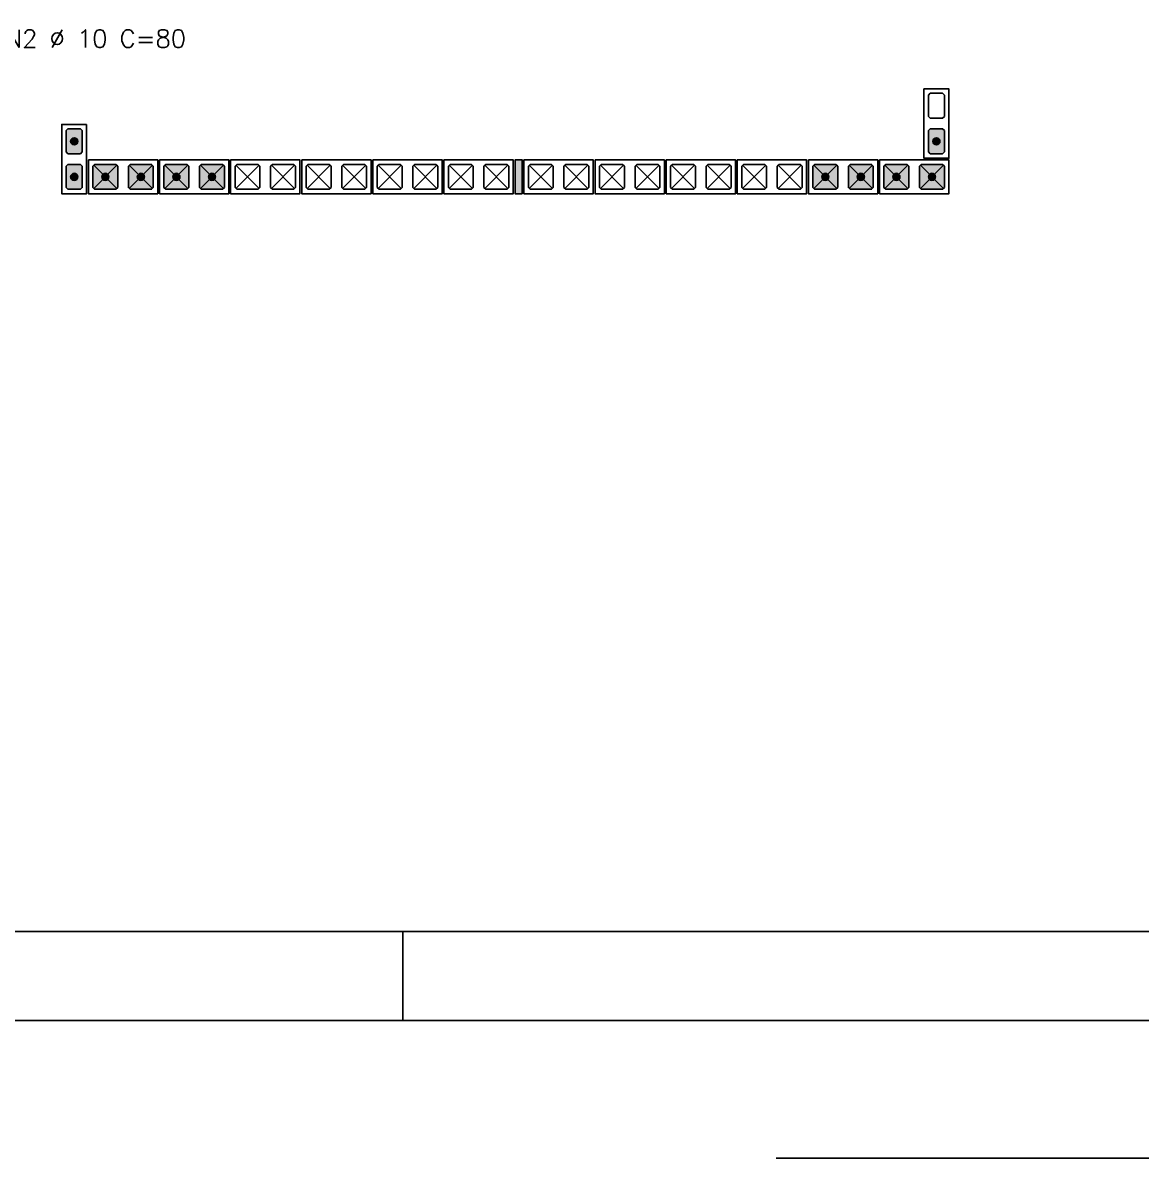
# Model space of a CAD drawing. Extents: x -2 to 121, y -2 to 61.
# Drawn here: x 64.57 to 77.16, y -1.55 to 11.22 of the extents above; entities that cross this region are included whole.
import ezdxf

# ---------------------------------------------------------------- set-up
doc = ezdxf.new("R2010")
doc.units = 0
doc.header["$MEASUREMENT"] = 0
doc.linetypes.add('ESTILO_TQS_0001', pattern=[0.45, 0.3, -0.15])
doc.linetypes.add('HIDDEN', pattern=[0.375, 0.25, -0.125])
doc.layers.get('Defpoints').update_dxf_attribs({"linetype": 'CONTINUOUS'})
for name, color, linetype in [('ARQ_FOLHA', 7, 'CONTINUOUS'), ('PENA_01', 1, 'CONTINUOUS'), ('PENA_02', 2, 'CONTINUOUS'), ('PENA_03', 3, 'CONTINUOUS'), ('PENA_11', 252, 'CONTINUOUS'), ('PENA_25', 210, 'CONTINUOUS')]:
    doc.layers.add(name, color=color, linetype=linetype)
doc.styles.get("Standard").update_dxf_attribs({"font": 'ROMANS.SHX'})

msp = doc.modelspace()

# ---------------------------------------------------------------- linework, layer by layer
at = {"layer": 'ARQ_FOLHA', "color": 1}
msp.add_line((68.85, -0.002497), (68.85, 0.997503), dxfattribs=at)
for points in [[(0, -0.002497), (118.9, -0.002497), (118.9, 59.397503), (0, 59.397503)], [(2.5, 0.997503), (117.9, 0.997503), (117.9, 58.397503), (2.5, 58.397503)]]:
    msp.add_lwpolyline(points, close=True, dxfattribs=at)
at = {"layer": 'Defpoints', "color": 8, "linetype": 'HIDDEN', "ltscale": 100}
msp.add_lwpolyline([(-1.95, 60.947503), (-1.95, -1.552497), (120.85, -1.552497), (120.85, 60.947503)], close=True, dxfattribs=at)
at = {"layer": 'PENA_01', "linetype": 'Continuous'}
for p, q in [((65.371769, 9.355177), (65.631769, 9.615177)), ((65.631769, 9.355177), (65.371769, 9.615177)), ((66.031769, 9.355177), (65.771769, 9.615177)), ((65.771769, 9.355177), (66.031769, 9.615177)), ((66.171769, 9.355177), (66.431769, 9.615177)), ((66.431769, 9.355177), (66.171769, 9.615177)), ((66.831769, 9.355177), (66.571769, 9.615177)), ((66.571769, 9.355177), (66.831769, 9.615177)), ((66.971769, 9.355177), (67.231769, 9.615177)), ((67.231769, 9.355177), (66.971769, 9.615177)), ((67.631769, 9.355177), (67.371769, 9.615177)), ((67.371769, 9.355177), (67.631769, 9.615177)), ((67.771769, 9.355177), (68.031769, 9.615177)), ((68.031769, 9.355177), (67.771769, 9.615177)), ((68.431769, 9.355177), (68.171769, 9.615177)), ((68.171769, 9.355177), (68.431769, 9.615177)), ((68.571769, 9.355177), (68.831769, 9.615177)), ((68.831769, 9.355177), (68.571769, 9.615177)), ((69.231769, 9.355177), (68.971769, 9.615177)), ((68.971769, 9.355177), (69.231769, 9.615177)), ((69.371769, 9.355177), (69.631769, 9.615177)), ((69.631769, 9.355177), (69.371769, 9.615177)), ((70.031769, 9.355177), (69.771769, 9.615177)), ((69.771769, 9.355177), (70.031769, 9.615177)), ((70.271769, 9.355177), (70.531769, 9.615177)), ((70.531769, 9.355177), (70.271769, 9.615177)), ((70.931769, 9.355177), (70.671769, 9.615177)), ((70.671769, 9.355177), (70.931769, 9.615177)), ((71.071769, 9.355177), (71.331769, 9.615177)), ((71.331769, 9.355177), (71.071769, 9.615177)), ((71.731769, 9.355177), (71.471769, 9.615177)), ((71.471769, 9.355177), (71.731769, 9.615177)), ((71.871769, 9.355177), (72.131769, 9.615177)), ((72.131769, 9.355177), (71.871769, 9.615177)), ((72.531769, 9.355177), (72.271769, 9.615177)), ((72.271769, 9.355177), (72.531769, 9.615177)), ((72.671769, 9.355177), (72.931769, 9.615177)), ((72.931769, 9.355177), (72.671769, 9.615177)), ((73.331769, 9.355177), (73.071769, 9.615177)), ((73.071769, 9.355177), (73.331769, 9.615177)), ((73.471769, 9.355177), (73.731769, 9.615177)), ((73.731769, 9.355177), (73.471769, 9.615177)), ((74.131769, 9.355177), (73.871769, 9.615177)), ((73.871769, 9.355177), (74.131769, 9.615177)), ((74.271769, 9.355177), (74.531769, 9.615177)), ((74.531769, 9.355177), (74.271769, 9.615177)), ((74.931769, 9.355177), (74.671769, 9.615177)), ((74.671769, 9.355177), (74.931769, 9.615177))]:
    msp.add_line(p, q, dxfattribs=at)
for points in [[(74.781769, 10.425177), (74.761769, 10.405177), (74.761769, 10.165177), (74.781769, 10.145177), (74.921769, 10.145177), (74.941769, 10.165177), (74.941769, 10.405177), (74.921769, 10.425177), (74.781769, 10.425177)], [(65.221769, 10.025177), (65.241769, 10.005177), (65.241769, 9.765177), (65.221769, 9.745177), (65.081769, 9.745177), (65.061769, 9.765177), (65.061769, 10.005177), (65.081769, 10.025177), (65.221769, 10.025177)], [(74.781769, 10.025177), (74.761769, 10.005177), (74.761769, 9.765177), (74.781769, 9.745177), (74.921769, 9.745177), (74.941769, 9.765177), (74.941769, 10.005177), (74.921769, 10.025177), (74.781769, 10.025177)], [(65.221769, 9.625177), (65.241769, 9.605177), (65.241769, 9.365177), (65.221769, 9.345177), (65.081769, 9.345177), (65.061769, 9.365177), (65.061769, 9.605177), (65.081769, 9.625177), (65.221769, 9.625177)]]:
    msp.add_lwpolyline(points, dxfattribs=at)
at = {"layer": 'PENA_02', "linetype": 'Continuous'}
for points in [[(74.711769, 10.475177), (74.711769, 9.695177), (74.991769, 9.695177), (74.991769, 10.475177), (74.711769, 10.475177)], [(65.291769, 10.075177), (65.291769, 9.295177), (65.011769, 9.295177), (65.011769, 10.075177), (65.291769, 10.075177)], [(65.311769, 9.675177), (66.091769, 9.675177), (66.091769, 9.295177), (65.311769, 9.295177), (65.311769, 9.675177)], [(66.111769, 9.675177), (66.891769, 9.675177), (66.891769, 9.295177), (66.111769, 9.295177), (66.111769, 9.675177)], [(66.911769, 9.675177), (67.691769, 9.675177), (67.691769, 9.295177), (66.911769, 9.295177), (66.911769, 9.675177)], [(67.711769, 9.675177), (68.491769, 9.675177), (68.491769, 9.295177), (67.711769, 9.295177), (67.711769, 9.675177)], [(68.511769, 9.675177), (69.291769, 9.675177), (69.291769, 9.295177), (68.511769, 9.295177), (68.511769, 9.675177)], [(69.311769, 9.675177), (70.091769, 9.675177), (70.091769, 9.295177), (69.311769, 9.295177), (69.311769, 9.675177)], [(70.191769, 9.295177), (70.111769, 9.295177), (70.111769, 9.675177), (70.191769, 9.675177), (70.191769, 9.295177)], [(70.211769, 9.675177), (70.991769, 9.675177), (70.991769, 9.295177), (70.211769, 9.295177), (70.211769, 9.675177)], [(71.011769, 9.675177), (71.791769, 9.675177), (71.791769, 9.295177), (71.011769, 9.295177), (71.011769, 9.675177)], [(71.811769, 9.675177), (72.591769, 9.675177), (72.591769, 9.295177), (71.811769, 9.295177), (71.811769, 9.675177)], [(72.611769, 9.675177), (73.391769, 9.675177), (73.391769, 9.295177), (72.611769, 9.295177), (72.611769, 9.675177)], [(73.411769, 9.675177), (74.191769, 9.675177), (74.191769, 9.295177), (73.411769, 9.295177), (73.411769, 9.675177)], [(74.211769, 9.675177), (74.991769, 9.675177), (74.991769, 9.295177), (74.211769, 9.295177), (74.211769, 9.675177)]]:
    msp.add_lwpolyline(points, dxfattribs=at)
at = {"layer": 'PENA_02', "linetype": 'ESTILO_TQS_0001'}
for points in [[(65.361769, 9.605177), (65.381769, 9.625177), (65.621769, 9.625177), (65.641769, 9.605177), (65.641769, 9.365177), (65.621769, 9.345177), (65.381769, 9.345177), (65.361769, 9.365177), (65.361769, 9.605177)], [(65.761769, 9.605177), (65.781769, 9.625177), (66.021769, 9.625177), (66.041769, 9.605177), (66.041769, 9.365177), (66.021769, 9.345177), (65.781769, 9.345177), (65.761769, 9.365177), (65.761769, 9.605177)], [(66.161769, 9.605177), (66.181769, 9.625177), (66.421769, 9.625177), (66.441769, 9.605177), (66.441769, 9.365177), (66.421769, 9.345177), (66.181769, 9.345177), (66.161769, 9.365177), (66.161769, 9.605177)], [(66.561769, 9.605177), (66.581769, 9.625177), (66.821769, 9.625177), (66.841769, 9.605177), (66.841769, 9.365177), (66.821769, 9.345177), (66.581769, 9.345177), (66.561769, 9.365177), (66.561769, 9.605177)], [(66.961769, 9.605177), (66.981769, 9.625177), (67.221769, 9.625177), (67.241769, 9.605177), (67.241769, 9.365177), (67.221769, 9.345177), (66.981769, 9.345177), (66.961769, 9.365177), (66.961769, 9.605177)], [(67.361769, 9.605177), (67.381769, 9.625177), (67.621769, 9.625177), (67.641769, 9.605177), (67.641769, 9.365177), (67.621769, 9.345177), (67.381769, 9.345177), (67.361769, 9.365177), (67.361769, 9.605177)], [(67.761769, 9.605177), (67.781769, 9.625177), (68.021769, 9.625177), (68.041769, 9.605177), (68.041769, 9.365177), (68.021769, 9.345177), (67.781769, 9.345177), (67.761769, 9.365177), (67.761769, 9.605177)], [(68.161769, 9.605177), (68.181769, 9.625177), (68.421769, 9.625177), (68.441769, 9.605177), (68.441769, 9.365177), (68.421769, 9.345177), (68.181769, 9.345177), (68.161769, 9.365177), (68.161769, 9.605177)], [(68.561769, 9.605177), (68.581769, 9.625177), (68.821769, 9.625177), (68.841769, 9.605177), (68.841769, 9.365177), (68.821769, 9.345177), (68.581769, 9.345177), (68.561769, 9.365177), (68.561769, 9.605177)], [(68.961769, 9.605177), (68.981769, 9.625177), (69.221769, 9.625177), (69.241769, 9.605177), (69.241769, 9.365177), (69.221769, 9.345177), (68.981769, 9.345177), (68.961769, 9.365177), (68.961769, 9.605177)], [(69.361769, 9.605177), (69.381769, 9.625177), (69.621769, 9.625177), (69.641769, 9.605177), (69.641769, 9.365177), (69.621769, 9.345177), (69.381769, 9.345177), (69.361769, 9.365177), (69.361769, 9.605177)], [(69.761769, 9.605177), (69.781769, 9.625177), (70.021769, 9.625177), (70.041769, 9.605177), (70.041769, 9.365177), (70.021769, 9.345177), (69.781769, 9.345177), (69.761769, 9.365177), (69.761769, 9.605177)], [(70.261769, 9.605177), (70.281769, 9.625177), (70.521769, 9.625177), (70.541769, 9.605177), (70.541769, 9.365177), (70.521769, 9.345177), (70.281769, 9.345177), (70.261769, 9.365177), (70.261769, 9.605177)], [(70.661769, 9.605177), (70.681769, 9.625177), (70.921769, 9.625177), (70.941769, 9.605177), (70.941769, 9.365177), (70.921769, 9.345177), (70.681769, 9.345177), (70.661769, 9.365177), (70.661769, 9.605177)], [(71.061769, 9.605177), (71.081769, 9.625177), (71.321769, 9.625177), (71.341769, 9.605177), (71.341769, 9.365177), (71.321769, 9.345177), (71.081769, 9.345177), (71.061769, 9.365177), (71.061769, 9.605177)], [(71.461769, 9.605177), (71.481769, 9.625177), (71.721769, 9.625177), (71.741769, 9.605177), (71.741769, 9.365177), (71.721769, 9.345177), (71.481769, 9.345177), (71.461769, 9.365177), (71.461769, 9.605177)], [(71.861769, 9.605177), (71.881769, 9.625177), (72.121769, 9.625177), (72.141769, 9.605177), (72.141769, 9.365177), (72.121769, 9.345177), (71.881769, 9.345177), (71.861769, 9.365177), (71.861769, 9.605177)], [(72.261769, 9.605177), (72.281769, 9.625177), (72.521769, 9.625177), (72.541769, 9.605177), (72.541769, 9.365177), (72.521769, 9.345177), (72.281769, 9.345177), (72.261769, 9.365177), (72.261769, 9.605177)], [(72.661769, 9.605177), (72.681769, 9.625177), (72.921769, 9.625177), (72.941769, 9.605177), (72.941769, 9.365177), (72.921769, 9.345177), (72.681769, 9.345177), (72.661769, 9.365177), (72.661769, 9.605177)], [(73.061769, 9.605177), (73.081769, 9.625177), (73.321769, 9.625177), (73.341769, 9.605177), (73.341769, 9.365177), (73.321769, 9.345177), (73.081769, 9.345177), (73.061769, 9.365177), (73.061769, 9.605177)], [(73.461769, 9.605177), (73.481769, 9.625177), (73.721769, 9.625177), (73.741769, 9.605177), (73.741769, 9.365177), (73.721769, 9.345177), (73.481769, 9.345177), (73.461769, 9.365177), (73.461769, 9.605177)], [(73.861769, 9.605177), (73.881769, 9.625177), (74.121769, 9.625177), (74.141769, 9.605177), (74.141769, 9.365177), (74.121769, 9.345177), (73.881769, 9.345177), (73.861769, 9.365177), (73.861769, 9.605177)], [(74.261769, 9.605177), (74.281769, 9.625177), (74.521769, 9.625177), (74.541769, 9.605177), (74.541769, 9.365177), (74.521769, 9.345177), (74.281769, 9.345177), (74.261769, 9.365177), (74.261769, 9.605177)], [(74.661769, 9.605177), (74.681769, 9.625177), (74.921769, 9.625177), (74.941769, 9.605177), (74.941769, 9.365177), (74.921769, 9.345177), (74.681769, 9.345177), (74.661769, 9.365177), (74.661769, 9.605177)]]:
    msp.add_lwpolyline(points, dxfattribs=at)
at = {"layer": 'PENA_03', "linetype": 'Continuous'}
for points in [[(65.081769, 9.745177), (65.061769, 9.765177), (65.061769, 10.005177), (65.081769, 10.025177), (65.221769, 10.025177), (65.241769, 10.005177), (65.241769, 9.765177), (65.221769, 9.745177), (65.081769, 9.745177)], [(74.781769, 9.745177), (74.761769, 9.765177), (74.761769, 10.005177), (74.781769, 10.025177), (74.921769, 10.025177), (74.941769, 10.005177), (74.941769, 9.765177), (74.921769, 9.745177), (74.781769, 9.745177)], [(65.081769, 9.345177), (65.061769, 9.365177), (65.061769, 9.605177), (65.081769, 9.625177), (65.221769, 9.625177), (65.241769, 9.605177), (65.241769, 9.365177), (65.221769, 9.345177), (65.081769, 9.345177)], [(65.641769, 9.365177), (65.621769, 9.345177), (65.381769, 9.345177), (65.361769, 9.365177), (65.361769, 9.605177), (65.381769, 9.625177), (65.621769, 9.625177), (65.641769, 9.605177), (65.641769, 9.365177)], [(66.041769, 9.365177), (66.021769, 9.345177), (65.781769, 9.345177), (65.761769, 9.365177), (65.761769, 9.605177), (65.781769, 9.625177), (66.021769, 9.625177), (66.041769, 9.605177), (66.041769, 9.365177)], [(66.441769, 9.365177), (66.421769, 9.345177), (66.181769, 9.345177), (66.161769, 9.365177), (66.161769, 9.605177), (66.181769, 9.625177), (66.421769, 9.625177), (66.441769, 9.605177), (66.441769, 9.365177)], [(66.841769, 9.365177), (66.821769, 9.345177), (66.581769, 9.345177), (66.561769, 9.365177), (66.561769, 9.605177), (66.581769, 9.625177), (66.821769, 9.625177), (66.841769, 9.605177), (66.841769, 9.365177)], [(73.741769, 9.365177), (73.721769, 9.345177), (73.481769, 9.345177), (73.461769, 9.365177), (73.461769, 9.605177), (73.481769, 9.625177), (73.721769, 9.625177), (73.741769, 9.605177), (73.741769, 9.365177)], [(74.141769, 9.365177), (74.121769, 9.345177), (73.881769, 9.345177), (73.861769, 9.365177), (73.861769, 9.605177), (73.881769, 9.625177), (74.121769, 9.625177), (74.141769, 9.605177), (74.141769, 9.365177)], [(74.541769, 9.365177), (74.521769, 9.345177), (74.281769, 9.345177), (74.261769, 9.365177), (74.261769, 9.605177), (74.281769, 9.625177), (74.521769, 9.625177), (74.541769, 9.605177), (74.541769, 9.365177)], [(74.941769, 9.365177), (74.921769, 9.345177), (74.681769, 9.345177), (74.661769, 9.365177), (74.661769, 9.605177), (74.681769, 9.625177), (74.921769, 9.625177), (74.941769, 9.605177), (74.941769, 9.365177)]]:
    msp.add_lwpolyline(points, dxfattribs=at)
for centre in [(65.151769, 9.885177), (74.851769, 9.885177), (65.151769, 9.485177), (65.501769, 9.485177), (65.901769, 9.485177), (66.301769, 9.485177), (66.701769, 9.485177), (73.601769, 9.485177), (74.001769, 9.485177), (74.401769, 9.485177), (74.801769, 9.485177)]:
    msp.add_circle(centre, 0.04, dxfattribs=at)
for points in [[(65.191769, 9.885177), (65.131769, 9.919818), (65.114181, 9.898858)], [(65.191769, 9.885177), (65.114181, 9.898858), (65.114181, 9.871497)], [(65.191769, 9.885177), (65.114181, 9.871497), (65.131769, 9.850536)], [(65.191769, 9.885177), (65.158715, 9.92457), (65.131769, 9.919818)], [(65.191769, 9.885177), (65.131769, 9.850536), (65.158715, 9.845785)], [(65.191769, 9.885177), (65.182411, 9.910889), (65.158715, 9.92457)], [(65.191769, 9.885177), (65.158715, 9.845785), (65.182411, 9.859466)], [(65.191769, 9.885177), (65.182411, 9.859466), (65.191769, 9.885177)], [(74.891769, 9.885177), (74.831769, 9.919818), (74.814181, 9.898858)], [(74.891769, 9.885177), (74.814181, 9.898858), (74.814181, 9.871497)], [(74.891769, 9.885177), (74.814181, 9.871497), (74.831769, 9.850536)], [(74.891769, 9.885177), (74.858715, 9.92457), (74.831769, 9.919818)], [(74.891769, 9.885177), (74.831769, 9.850536), (74.858715, 9.845785)], [(74.891769, 9.885177), (74.882411, 9.910889), (74.858715, 9.92457)], [(74.891769, 9.885177), (74.858715, 9.845785), (74.882411, 9.859466)], [(74.891769, 9.885177), (74.882411, 9.859466), (74.891769, 9.885177)], [(65.191769, 9.485177), (65.131769, 9.519818), (65.114181, 9.498858)], [(65.191769, 9.485177), (65.114181, 9.498858), (65.114181, 9.471497)], [(65.191769, 9.485177), (65.114181, 9.471497), (65.131769, 9.450536)], [(65.191769, 9.485177), (65.158715, 9.52457), (65.131769, 9.519818)], [(65.191769, 9.485177), (65.131769, 9.450536), (65.158715, 9.445785)], [(65.191769, 9.485177), (65.182411, 9.510889), (65.158715, 9.52457)], [(65.191769, 9.485177), (65.158715, 9.445785), (65.182411, 9.459466)], [(65.191769, 9.485177), (65.182411, 9.459466), (65.191769, 9.485177)], [(65.541769, 9.485177), (65.481769, 9.519818), (65.464181, 9.498858)], [(65.541769, 9.485177), (65.464181, 9.498858), (65.464181, 9.471497)], [(65.541769, 9.485177), (65.464181, 9.471497), (65.481769, 9.450536)], [(65.541769, 9.485177), (65.508715, 9.52457), (65.481769, 9.519818)], [(65.541769, 9.485177), (65.481769, 9.450536), (65.508715, 9.445785)], [(65.541769, 9.485177), (65.532411, 9.510889), (65.508715, 9.52457)], [(65.541769, 9.485177), (65.508715, 9.445785), (65.532411, 9.459466)], [(65.541769, 9.485177), (65.532411, 9.459466), (65.541769, 9.485177)], [(65.941769, 9.485177), (65.881769, 9.519818), (65.864181, 9.498858)], [(65.941769, 9.485177), (65.864181, 9.498858), (65.864181, 9.471497)], [(65.941769, 9.485177), (65.864181, 9.471497), (65.881769, 9.450536)], [(65.941769, 9.485177), (65.908715, 9.52457), (65.881769, 9.519818)], [(65.941769, 9.485177), (65.881769, 9.450536), (65.908715, 9.445785)], [(65.941769, 9.485177), (65.932411, 9.510889), (65.908715, 9.52457)], [(65.941769, 9.485177), (65.908715, 9.445785), (65.932411, 9.459466)], [(65.941769, 9.485177), (65.932411, 9.459466), (65.941769, 9.485177)], [(66.341769, 9.485177), (66.281769, 9.519818), (66.264181, 9.498858)], [(66.341769, 9.485177), (66.264181, 9.498858), (66.264181, 9.471497)], [(66.341769, 9.485177), (66.264181, 9.471497), (66.281769, 9.450536)], [(66.341769, 9.485177), (66.308715, 9.52457), (66.281769, 9.519818)], [(66.341769, 9.485177), (66.281769, 9.450536), (66.308715, 9.445785)], [(66.341769, 9.485177), (66.332411, 9.510889), (66.308715, 9.52457)], [(66.341769, 9.485177), (66.308715, 9.445785), (66.332411, 9.459466)], [(66.341769, 9.485177), (66.332411, 9.459466), (66.341769, 9.485177)], [(66.741769, 9.485177), (66.681769, 9.519818), (66.664181, 9.498858)], [(66.741769, 9.485177), (66.664181, 9.498858), (66.664181, 9.471497)], [(66.741769, 9.485177), (66.664181, 9.471497), (66.681769, 9.450536)], [(66.741769, 9.485177), (66.708715, 9.52457), (66.681769, 9.519818)], [(66.741769, 9.485177), (66.681769, 9.450536), (66.708715, 9.445785)], [(66.741769, 9.485177), (66.732411, 9.510889), (66.708715, 9.52457)], [(66.741769, 9.485177), (66.708715, 9.445785), (66.732411, 9.459466)], [(66.741769, 9.485177), (66.732411, 9.459466), (66.741769, 9.485177)], [(73.641769, 9.485177), (73.581769, 9.519818), (73.564181, 9.498858)], [(73.641769, 9.485177), (73.564181, 9.498858), (73.564181, 9.471497)], [(73.641769, 9.485177), (73.564181, 9.471497), (73.581769, 9.450536)], [(73.641769, 9.485177), (73.608715, 9.52457), (73.581769, 9.519818)], [(73.641769, 9.485177), (73.581769, 9.450536), (73.608715, 9.445785)], [(73.641769, 9.485177), (73.632411, 9.510889), (73.608715, 9.52457)], [(73.641769, 9.485177), (73.608715, 9.445785), (73.632411, 9.459466)], [(73.641769, 9.485177), (73.632411, 9.459466), (73.641769, 9.485177)], [(74.041769, 9.485177), (73.981769, 9.519818), (73.964181, 9.498858)], [(74.041769, 9.485177), (73.964181, 9.498858), (73.964181, 9.471497)], [(74.041769, 9.485177), (73.964181, 9.471497), (73.981769, 9.450536)], [(74.041769, 9.485177), (74.008715, 9.52457), (73.981769, 9.519818)], [(74.041769, 9.485177), (73.981769, 9.450536), (74.008715, 9.445785)], [(74.041769, 9.485177), (74.032411, 9.510889), (74.008715, 9.52457)], [(74.041769, 9.485177), (74.008715, 9.445785), (74.032411, 9.459466)], [(74.041769, 9.485177), (74.032411, 9.459466), (74.041769, 9.485177)], [(74.441769, 9.485177), (74.381769, 9.519818), (74.364181, 9.498858)], [(74.441769, 9.485177), (74.364181, 9.498858), (74.364181, 9.471497)], [(74.441769, 9.485177), (74.364181, 9.471497), (74.381769, 9.450536)], [(74.441769, 9.485177), (74.408715, 9.52457), (74.381769, 9.519818)], [(74.441769, 9.485177), (74.381769, 9.450536), (74.408715, 9.445785)], [(74.441769, 9.485177), (74.432411, 9.510889), (74.408715, 9.52457)], [(74.441769, 9.485177), (74.408715, 9.445785), (74.432411, 9.459466)], [(74.441769, 9.485177), (74.432411, 9.459466), (74.441769, 9.485177)], [(74.841769, 9.485177), (74.781769, 9.519818), (74.764181, 9.498858)], [(74.841769, 9.485177), (74.764181, 9.498858), (74.764181, 9.471497)], [(74.841769, 9.485177), (74.764181, 9.471497), (74.781769, 9.450536)], [(74.841769, 9.485177), (74.808715, 9.52457), (74.781769, 9.519818)], [(74.841769, 9.485177), (74.781769, 9.450536), (74.808715, 9.445785)], [(74.841769, 9.485177), (74.832411, 9.510889), (74.808715, 9.52457)], [(74.841769, 9.485177), (74.808715, 9.445785), (74.832411, 9.459466)], [(74.841769, 9.485177), (74.832411, 9.459466), (74.841769, 9.485177)]]:
    msp.add_solid(points, dxfattribs=at)
at = {"layer": 'PENA_11', "linetype": 'Continuous'}
for points in [[(65.081769, 9.745177), (65.061769, 10.005177), (65.081769, 10.025177)], [(65.081769, 9.745177), (65.061769, 9.765177), (65.061769, 10.005177)], [(65.081769, 9.745177), (65.081769, 10.025177), (65.221769, 10.025177)], [(65.081769, 9.745177), (65.221769, 10.025177), (65.241769, 10.005177)], [(65.081769, 9.745177), (65.241769, 10.005177), (65.241769, 9.765177)], [(74.781769, 9.745177), (74.761769, 10.005177), (74.781769, 10.025177)], [(74.781769, 9.745177), (74.761769, 9.765177), (74.761769, 10.005177)], [(74.781769, 9.745177), (74.781769, 10.025177), (74.921769, 10.025177)], [(74.781769, 9.745177), (74.921769, 10.025177), (74.941769, 10.005177)], [(74.781769, 9.745177), (74.941769, 10.005177), (74.941769, 9.765177)], [(65.081769, 9.745177), (65.241769, 9.765177), (65.221769, 9.745177)], [(65.081769, 9.745177), (65.221769, 9.745177), (65.081769, 9.745177)], [(74.781769, 9.745177), (74.941769, 9.765177), (74.921769, 9.745177)], [(74.781769, 9.745177), (74.921769, 9.745177), (74.781769, 9.745177)], [(65.081769, 9.345177), (65.061769, 9.605177), (65.081769, 9.625177)], [(65.081769, 9.345177), (65.061769, 9.365177), (65.061769, 9.605177)], [(65.081769, 9.345177), (65.081769, 9.625177), (65.221769, 9.625177)], [(65.081769, 9.345177), (65.221769, 9.625177), (65.241769, 9.605177)], [(65.081769, 9.345177), (65.241769, 9.605177), (65.241769, 9.365177)], [(65.641769, 9.365177), (65.361769, 9.605177), (65.381769, 9.625177)], [(65.641769, 9.365177), (65.361769, 9.365177), (65.361769, 9.605177)], [(65.641769, 9.365177), (65.381769, 9.625177), (65.621769, 9.625177)], [(65.641769, 9.365177), (65.621769, 9.625177), (65.641769, 9.605177)], [(65.641769, 9.365177), (65.641769, 9.605177), (65.641769, 9.365177)], [(66.041769, 9.365177), (65.761769, 9.605177), (65.781769, 9.625177)], [(66.041769, 9.365177), (65.761769, 9.365177), (65.761769, 9.605177)], [(66.041769, 9.365177), (65.781769, 9.625177), (66.021769, 9.625177)], [(66.041769, 9.365177), (66.021769, 9.625177), (66.041769, 9.605177)], [(66.041769, 9.365177), (66.041769, 9.605177), (66.041769, 9.365177)], [(66.441769, 9.365177), (66.161769, 9.605177), (66.181769, 9.625177)], [(66.441769, 9.365177), (66.161769, 9.365177), (66.161769, 9.605177)], [(66.441769, 9.365177), (66.181769, 9.625177), (66.421769, 9.625177)], [(66.441769, 9.365177), (66.421769, 9.625177), (66.441769, 9.605177)], [(66.441769, 9.365177), (66.441769, 9.605177), (66.441769, 9.365177)], [(66.841769, 9.365177), (66.561769, 9.605177), (66.581769, 9.625177)], [(66.841769, 9.365177), (66.561769, 9.365177), (66.561769, 9.605177)], [(66.841769, 9.365177), (66.581769, 9.625177), (66.821769, 9.625177)], [(66.841769, 9.365177), (66.821769, 9.625177), (66.841769, 9.605177)], [(66.841769, 9.365177), (66.841769, 9.605177), (66.841769, 9.365177)], [(73.741769, 9.365177), (73.461769, 9.605177), (73.481769, 9.625177)], [(73.741769, 9.365177), (73.461769, 9.365177), (73.461769, 9.605177)], [(73.741769, 9.365177), (73.481769, 9.625177), (73.721769, 9.625177)], [(73.741769, 9.365177), (73.721769, 9.625177), (73.741769, 9.605177)], [(73.741769, 9.365177), (73.741769, 9.605177), (73.741769, 9.365177)], [(74.141769, 9.365177), (73.861769, 9.605177), (73.881769, 9.625177)], [(74.141769, 9.365177), (73.861769, 9.365177), (73.861769, 9.605177)], [(74.141769, 9.365177), (73.881769, 9.625177), (74.121769, 9.625177)], [(74.141769, 9.365177), (74.121769, 9.625177), (74.141769, 9.605177)], [(74.141769, 9.365177), (74.141769, 9.605177), (74.141769, 9.365177)], [(74.541769, 9.365177), (74.261769, 9.605177), (74.281769, 9.625177)], [(74.541769, 9.365177), (74.261769, 9.365177), (74.261769, 9.605177)], [(74.541769, 9.365177), (74.281769, 9.625177), (74.521769, 9.625177)], [(74.541769, 9.365177), (74.521769, 9.625177), (74.541769, 9.605177)], [(74.541769, 9.365177), (74.541769, 9.605177), (74.541769, 9.365177)], [(74.941769, 9.365177), (74.661769, 9.605177), (74.681769, 9.625177)], [(74.941769, 9.365177), (74.661769, 9.365177), (74.661769, 9.605177)], [(74.941769, 9.365177), (74.681769, 9.625177), (74.921769, 9.625177)], [(74.941769, 9.365177), (74.921769, 9.625177), (74.941769, 9.605177)], [(74.941769, 9.365177), (74.941769, 9.605177), (74.941769, 9.365177)], [(65.081769, 9.345177), (65.241769, 9.365177), (65.221769, 9.345177)], [(65.081769, 9.345177), (65.221769, 9.345177), (65.081769, 9.345177)], [(65.641769, 9.365177), (65.381769, 9.345177), (65.361769, 9.365177)], [(65.641769, 9.365177), (65.621769, 9.345177), (65.381769, 9.345177)], [(66.041769, 9.365177), (65.781769, 9.345177), (65.761769, 9.365177)], [(66.041769, 9.365177), (66.021769, 9.345177), (65.781769, 9.345177)], [(66.441769, 9.365177), (66.181769, 9.345177), (66.161769, 9.365177)], [(66.441769, 9.365177), (66.421769, 9.345177), (66.181769, 9.345177)], [(66.841769, 9.365177), (66.581769, 9.345177), (66.561769, 9.365177)], [(66.841769, 9.365177), (66.821769, 9.345177), (66.581769, 9.345177)], [(73.741769, 9.365177), (73.481769, 9.345177), (73.461769, 9.365177)], [(73.741769, 9.365177), (73.721769, 9.345177), (73.481769, 9.345177)], [(74.141769, 9.365177), (73.881769, 9.345177), (73.861769, 9.365177)], [(74.141769, 9.365177), (74.121769, 9.345177), (73.881769, 9.345177)], [(74.541769, 9.365177), (74.281769, 9.345177), (74.261769, 9.365177)], [(74.541769, 9.365177), (74.521769, 9.345177), (74.281769, 9.345177)], [(74.941769, 9.365177), (74.681769, 9.345177), (74.661769, 9.365177)], [(74.941769, 9.365177), (74.921769, 9.345177), (74.681769, 9.345177)]]:
    msp.add_solid(points, dxfattribs=at)
at = {"layer": 'PENA_25', "linetype": 'Continuous'}
msp.add_lwpolyline([(70.191769, 9.295177), (70.111769, 9.295177), (70.111769, 9.675177), (70.191769, 9.675177), (70.191769, 9.295177)], dxfattribs=at)
for points in [[(70.191769, 9.295177), (70.111769, 9.295177), (70.111769, 9.675177)], [(70.191769, 9.295177), (70.111769, 9.675177), (70.191769, 9.675177)], [(70.191769, 9.295177), (70.191769, 9.675177), (70.191769, 9.295177)]]:
    msp.add_solid(points, dxfattribs=at)

# ---------------------------------------------------------------- texts
at = {"layer": 'PENA_03', "linetype": 'Continuous'}
msp.add_text('6 N2 %%c 10 C=80', height=0.2, dxfattribs=at).set_placement((64.069347, 10.939833))

doc.saveas('drawing.dxf')
